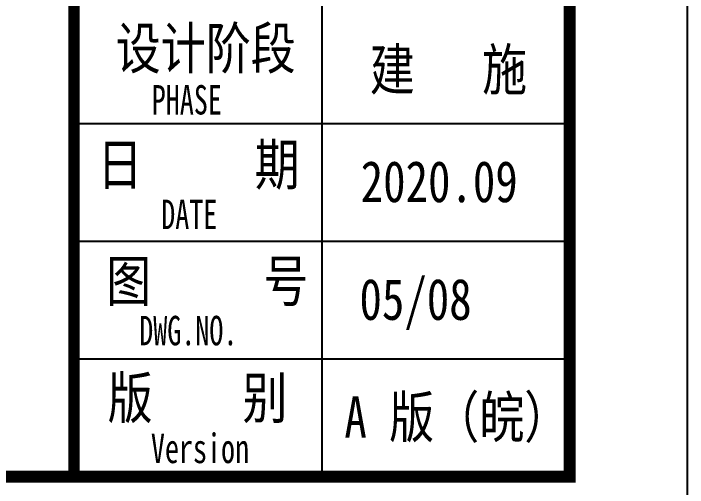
# Model space of a CAD drawing. Extents: x -266287 to 275962, y -324567 to 363765.
# Drawn here: x -83209 to -71765, y -60751 to -52700 of the extents above; entities that cross this region are included whole.
import ezdxf
from ezdxf.enums import TextEntityAlignment as Align

# ---------------------------------------------------------------- set-up
doc = ezdxf.new("R2010")
doc.units = 0
doc.header["$LTSCALE"] = 1000
doc.layers.get('0').update_dxf_attribs({"linetype": 'CONTINUOUS'})
doc.layers.add('0-TK', color=4, linetype='CONTINUOUS')
doc.layers.add('PUB_TITLE', color=4, linetype='CONTINUOUS')
doc.styles.add('-黑体', font='simhei.ttf', dxfattribs={"width": 0.8})

msp = doc.modelspace()

# ---------------------------------------------------------------- linework, layer by layer
at = {"layer": '0-TK', "const_width": 191.9817}
msp.add_lwpolyline([(-82183.49798, -60566.69496), (-82183.49798, 19433.30504)], dxfattribs=at)
at = {"layer": 'PUB_TITLE'}
for p, q in [((-77974.04313, -34998.43049), (-77974.04313, -60566.69496)), ((-82183.49798, -54566.69496), (-73764.58828, -54566.69496)), ((-82183.49798, -56566.69496), (-73764.58828, -56566.69496)), ((-82183.49798, -58566.69496), (-73764.58828, -58566.69496)), ((-82183.49798, -60566.69496), (-73764.58828, -60566.69496))]:
    msp.add_line(p, q, dxfattribs=at)
msp.add_lwpolyline([(-220364.58828, -62566.69496), (-71764.58828, -62566.69496), (-71764.58828, 21433.30504), (-220364.58828, 21433.30504)], close=True, dxfattribs=at)
at = {"layer": 'PUB_TITLE', "const_width": 200}
msp.add_lwpolyline([(-215364.58828, -60566.69496), (-73764.58828, -60566.69496), (-73764.58828, 19433.30504), (-215364.58828, 19433.30504)], close=True, dxfattribs=at)

# ---------------------------------------------------------------- texts
at = {"style": '-黑体'}
for s, height, width, p in [('设计阶段', 700, 0.8, (-81472.1826, -53290.99898)), ('PHASE', 500, 0.7, (-80860.87496, -54165.90994)), ('日     期', 700, 0.8, (-81783.31119, -55264.87669, -0.28634)), ('DATE', 500, 0.7, (-80699.93521, -56111.80841, -0.28634)), ('DWG.NO.', 500, 0.7, (-81073.73799, -58085.51172)), ('Version', 500, 0.7, (-80875.46151, -60085.57287, 0.28634))]:
    msp.add_text(s, height=height, dxfattribs=dict(at, width=width)).set_placement(p, align=Align.MIDDLE_LEFT)
at = {"style": '-黑体', "width": 0.8}
for s, p in [('建   施', (-77158.74663, -54002.81461)), ('2020.09', (-77313.36271, -55903.85902, -0.28634)), ('05/08', (-77334.30414, -57903.85902, -0.28634)), ('A 版（皖）', (-77590.86418, -59903.85902, -0.28634))]:
    msp.add_text(s, height=700, dxfattribs=at).set_placement(p)
for s, p in [('图     号', (-79918.98715, -57243.40562)), ('版    别', (-80083.27499, -59228.16047, 0.28634))]:
    msp.add_text(s, height=700, dxfattribs=at).set_placement(p, align=Align.MIDDLE_CENTER)

doc.saveas('drawing.dxf')
